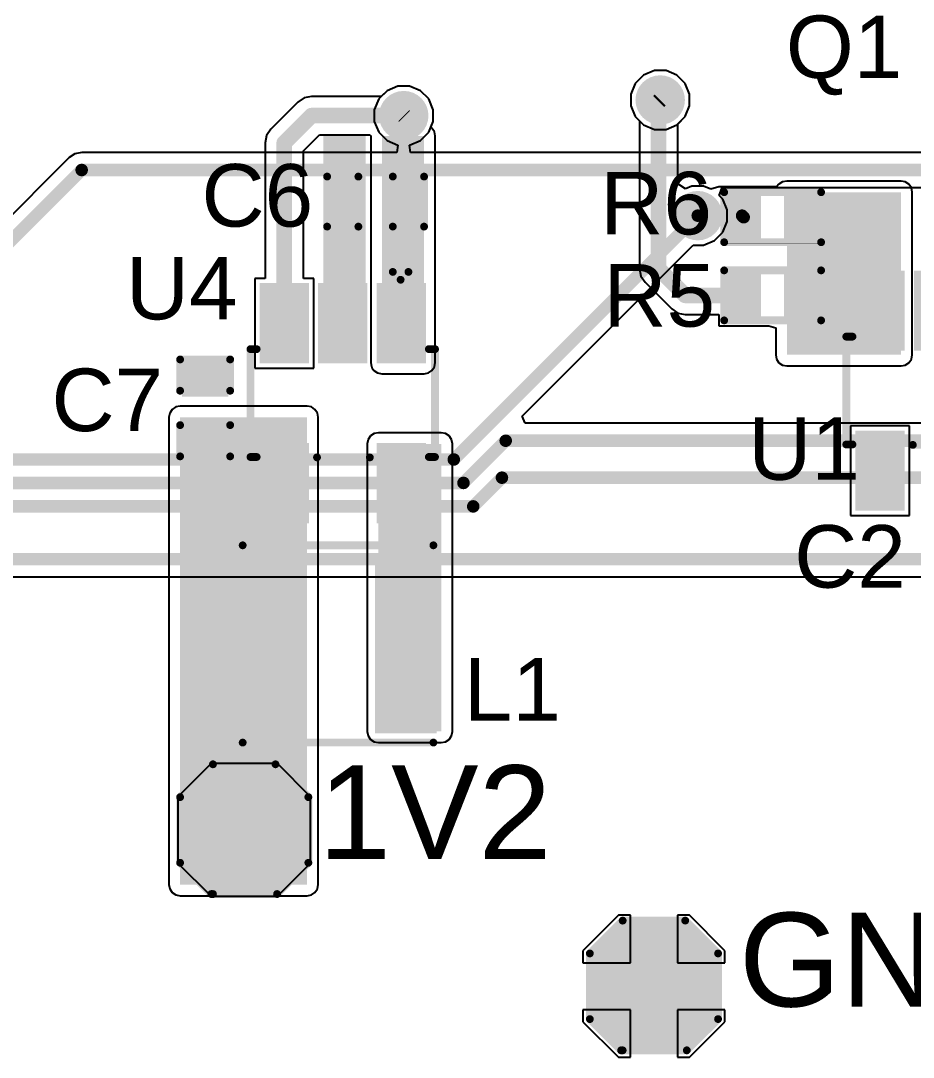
# Model space of a CAD drawing. Header units: millimetres. Extents: x -0.13 to 3.86, y -0.01 to 4.3.
# Drawn here: x 2.633 to 3.204, y 1.973 to 2.636 of the extents above; entities that cross this region are included whole.
import ezdxf

# ---------------------------------------------------------------- set-up
doc = ezdxf.new("R2010")
doc.units = ezdxf.units.MM
doc.header["$MEASUREMENT"] = 0
for name, color, linetype in [('BottomLayer', 5, 'Continuous'), ('BottomSolder', 6, 'Continuous'), ('MultiLayer', 9, 'Continuous'), ('PadHoleLayer', 156, 'Continuous'), ('TopLayer', 1, 'Continuous'), ('TopOverlay', 2, 'Continuous'), ('TopPaste', 8, 'Continuous'), ('TopSolder', 216, 'Continuous'), ('ViaHoleLayer', 16, 'Continuous')]:
    doc.layers.add(name, color=color, linetype=linetype)
doc.styles.add('Arial', font='arial.ttf', dxfattribs={"height": 0.2})

# ---------------------------------------------------------------- blocks, each defined once
blk = doc.blocks.new('T____P______TH_1_8___H_________0_92___72')
at = {"layer": 'BottomLayer'}
blk.add_hatch(color=5, dxfattribs=at).paths.add_polyline_path([(0.01772, 0.03543), (-0.01772, 0.03543), (-0.03543, 0.01772), (-0.03543, -0.01772), (-0.01772, -0.03543), (0.01772, -0.03543), (0.03543, -0.01772), (0.03543, 0.01772)])
at = {"layer": 'BottomSolder'}
blk.add_hatch(color=6, dxfattribs=at).paths.add_polyline_path([(0.01972, 0.03943), (-0.01972, 0.03943), (-0.03943, 0.01972), (-0.03943, -0.01972), (-0.01972, -0.03943), (0.01972, -0.03943), (0.03943, -0.01972), (0.03943, 0.01972)])
at = {"layer": 'MultiLayer'}
blk.add_hatch(color=9, dxfattribs=at).paths.add_polyline_path([(0.01772, 0.03543), (-0.01772, 0.03543), (-0.03543, 0.01772), (-0.03543, -0.01772), (-0.01772, -0.03543), (0.01772, -0.03543), (0.03543, -0.01772), (0.03543, 0.01772)])
at = {"layer": 'PadHoleLayer'}
h = blk.add_hatch(color=156, dxfattribs=at)
edge = h.paths.add_edge_path()
edge.add_arc((0, 0), 0.01811, 0, 360)
at = {"layer": 'TopLayer'}
blk.add_hatch(color=1, dxfattribs=at).paths.add_polyline_path([(0.01772, 0.03543), (-0.01772, 0.03543), (-0.03543, 0.01772), (-0.03543, -0.01772), (-0.01772, -0.03543), (0.01772, -0.03543), (0.03543, -0.01772), (0.03543, 0.01772)])
at = {"layer": 'TopSolder'}
blk.add_hatch(color=216, dxfattribs=at).paths.add_polyline_path([(0.01972, 0.03943), (-0.01972, 0.03943), (-0.03943, 0.01972), (-0.03943, -0.01972), (-0.01972, -0.03943), (0.01972, -0.03943), (0.03943, -0.01972), (0.03943, 0.01972)])
at = {"layer": 'TopOverlay', "const_width": 0.005}
for points in [[(-0.041, 0.021), (-0.02, 0.042)], [(-0.02, 0.042), (0.02, 0.042)], [(0.02, 0.042), (0.041, 0.021)], [(-0.041, -0.021), (-0.041, 0.021)], [(0.041, -0.021), (0.041, 0.021)], [(-0.041, -0.021), (-0.021, -0.041)], [(0.021, -0.041), (0.041, -0.021)], [(-0.02, -0.041), (0.021, -0.041)]]:
    blk.add_lwpolyline(points, dxfattribs=at)
at = {"layer": 'TopOverlay', "const_width": 0.0025}
for points in [[(-0.02125, 0.042, 1), (-0.01875, 0.042, 1)], [(-0.02125, 0.042, 1), (-0.01875, 0.042, 1)], [(0.01875, 0.042, 1), (0.02125, 0.042, 1)], [(0.01875, 0.042, 1), (0.02125, 0.042, 1)], [(-0.04225, 0.021, 1), (-0.03975, 0.021, 1)], [(-0.04225, 0.021, 1), (-0.03975, 0.021, 1)], [(0.03975, 0.021, 1), (0.04225, 0.021, 1)], [(0.03975, 0.021, 1), (0.04225, 0.021, 1)], [(-0.04225, -0.021, 1), (-0.03975, -0.021, 1)], [(-0.04225, -0.021, 1), (-0.03975, -0.021, 1)], [(0.03975, -0.021, 1), (0.04225, -0.021, 1)], [(0.03975, -0.021, 1), (0.04225, -0.021, 1)], [(-0.02225, -0.041, 1), (-0.01975, -0.041, 1)], [(-0.02125, -0.041, 1), (-0.01875, -0.041, 1)], [(0.01975, -0.041, 1), (0.02225, -0.041, 1)], [(0.01975, -0.041, 1), (0.02225, -0.041, 1)]]:
    blk.add_lwpolyline(points, format="xyb", close=True, dxfattribs=at)
blk = doc.blocks.new('SOT_23_5_118')
at = {"layer": 'TopLayer'}
for points in [[(-0.07284, 0.04921), (-0.02953, 0.04921), (-0.02953, 0.02559), (-0.07284, 0.02559)], [(0.02953, 0.04921), (0.07284, 0.04921), (0.07284, 0.02559), (0.02953, 0.02559)], [(-0.07284, 0.01181), (-0.02953, 0.01181), (-0.02953, -0.01181), (-0.07284, -0.01181)], [(-0.07284, -0.02559), (-0.02953, -0.02559), (-0.02953, -0.04921), (-0.07284, -0.04921)], [(0.02953, -0.02559), (0.07284, -0.02559), (0.07284, -0.04921), (0.02953, -0.04921)]]:
    blk.add_hatch(color=1, dxfattribs=at).paths.add_polyline_path(points)
at = {"layer": 'TopPaste'}
for points in [[(-0.07284, 0.04921), (-0.02953, 0.04921), (-0.02953, 0.02559), (-0.07284, 0.02559)], [(0.02953, 0.04921), (0.07284, 0.04921), (0.07284, 0.02559), (0.02953, 0.02559)], [(-0.07284, 0.01181), (-0.02953, 0.01181), (-0.02953, -0.01181), (-0.07284, -0.01181)], [(-0.07284, -0.02559), (-0.02953, -0.02559), (-0.02953, -0.04921), (-0.07284, -0.04921)], [(0.02953, -0.02559), (0.07284, -0.02559), (0.07284, -0.04921), (0.02953, -0.04921)]]:
    blk.add_hatch(color=8, dxfattribs=at).paths.add_polyline_path(points)
at = {"layer": 'TopSolder'}
for points in [[(-0.07684, 0.05321), (-0.02553, 0.05321), (-0.02553, 0.02159), (-0.07684, 0.02159)], [(0.02553, 0.05321), (0.07684, 0.05321), (0.07684, 0.02159), (0.02553, 0.02159)], [(-0.07684, 0.01581), (-0.02553, 0.01581), (-0.02553, -0.01581), (-0.07684, -0.01581)], [(-0.07684, -0.02159), (-0.02553, -0.02159), (-0.02553, -0.05321), (-0.07684, -0.05321)], [(0.02553, -0.02159), (0.07684, -0.02159), (0.07684, -0.05321), (0.02553, -0.05321)]]:
    blk.add_hatch(color=216, dxfattribs=at).paths.add_polyline_path(points)
at = {"layer": 'TopOverlay', "const_width": 0.005}
for points in [[(-0.03461, 0.05506), (-0.03461, 0.059)], [(0.03439, 0.059), (-0.03461, 0.059)], [(0.03439, 0.05506), (0.03439, 0.059)], [(-0.084, 0.032), (-0.084, 0.042)], [(-0.079, 0.037), (-0.084, 0.042)], [(-0.084, 0.032), (-0.079, 0.037)], [(0.03465, -0.01646), (0.03465, 0.01732)], [(-0.03461, -0.059), (-0.03461, -0.05506)], [(0.03439, -0.059), (0.03439, -0.05506)], [(0.03439, -0.059), (-0.03461, -0.059)]]:
    blk.add_lwpolyline(points, dxfattribs=at)
at = {"layer": 'TopOverlay', "const_width": 0.0025}
for points in [[(-0.03586, 0.059, 1), (-0.03336, 0.059, 1)], [(-0.03586, 0.059, 1), (-0.03336, 0.059, 1)], [(0.03314, 0.059, 1), (0.03564, 0.059, 1)], [(0.03314, 0.059, 1), (0.03564, 0.059, 1)], [(-0.03586, 0.05506, 1), (-0.03336, 0.05506, 1)], [(0.03314, 0.05506, 1), (0.03564, 0.05506, 1)], [(-0.08525, 0.042, 1), (-0.08275, 0.042, 1)], [(-0.08525, 0.042, 1), (-0.08275, 0.042, 1)], [(-0.08525, 0.032, 1), (-0.08275, 0.032, 1)], [(-0.08525, 0.032, 1), (-0.08275, 0.032, 1)], [(-0.08025, 0.037, 1), (-0.07775, 0.037, 1)], [(-0.08025, 0.037, 1), (-0.07775, 0.037, 1)], [(0.0334, 0.01732, 1), (0.0359, 0.01732, 1)], [(0.0334, -0.01646, 1), (0.0359, -0.01646, 1)], [(-0.03586, -0.05506, 1), (-0.03336, -0.05506, 1)], [(0.03314, -0.05506, 1), (0.03564, -0.05506, 1)], [(-0.03586, -0.059, 1), (-0.03336, -0.059, 1)], [(-0.03586, -0.059, 1), (-0.03336, -0.059, 1)], [(0.03314, -0.059, 1), (0.03564, -0.059, 1)], [(0.03314, -0.059, 1), (0.03564, -0.059, 1)]]:
    blk.add_lwpolyline(points, format="xyb", close=True, dxfattribs=at)
blk = doc.blocks.new('SOT_23_5_121')
at = {"layer": 'TopLayer'}
for points in [[(-0.07284, 0.04921), (-0.02953, 0.04921), (-0.02953, 0.02559), (-0.07284, 0.02559)], [(0.02953, 0.04921), (0.07284, 0.04921), (0.07284, 0.02559), (0.02953, 0.02559)], [(-0.07284, 0.01181), (-0.02953, 0.01181), (-0.02953, -0.01181), (-0.07284, -0.01181)], [(-0.07284, -0.02559), (-0.02953, -0.02559), (-0.02953, -0.04921), (-0.07284, -0.04921)], [(0.02953, -0.02559), (0.07284, -0.02559), (0.07284, -0.04921), (0.02953, -0.04921)]]:
    blk.add_hatch(color=1, dxfattribs=at).paths.add_polyline_path(points)
at = {"layer": 'TopPaste'}
for points in [[(-0.07284, 0.04921), (-0.02953, 0.04921), (-0.02953, 0.02559), (-0.07284, 0.02559)], [(0.02953, 0.04921), (0.07284, 0.04921), (0.07284, 0.02559), (0.02953, 0.02559)], [(-0.07284, 0.01181), (-0.02953, 0.01181), (-0.02953, -0.01181), (-0.07284, -0.01181)], [(-0.07284, -0.02559), (-0.02953, -0.02559), (-0.02953, -0.04921), (-0.07284, -0.04921)], [(0.02953, -0.02559), (0.07284, -0.02559), (0.07284, -0.04921), (0.02953, -0.04921)]]:
    blk.add_hatch(color=8, dxfattribs=at).paths.add_polyline_path(points)
at = {"layer": 'TopSolder'}
for points in [[(-0.07684, 0.05321), (-0.02553, 0.05321), (-0.02553, 0.02159), (-0.07684, 0.02159)], [(0.02553, 0.05321), (0.07684, 0.05321), (0.07684, 0.02159), (0.02553, 0.02159)], [(-0.07684, 0.01581), (-0.02553, 0.01581), (-0.02553, -0.01581), (-0.07684, -0.01581)], [(-0.07684, -0.02159), (-0.02553, -0.02159), (-0.02553, -0.05321), (-0.07684, -0.05321)], [(0.02553, -0.02159), (0.07684, -0.02159), (0.07684, -0.05321), (0.02553, -0.05321)]]:
    blk.add_hatch(color=216, dxfattribs=at).paths.add_polyline_path(points)
at = {"layer": 'TopOverlay', "const_width": 0.005}
for points in [[(-0.03461, 0.05506), (-0.03461, 0.059)], [(0.03439, 0.059), (-0.03461, 0.059)], [(0.03439, 0.05506), (0.03439, 0.059)], [(-0.084, 0.032), (-0.084, 0.042)], [(-0.079, 0.037), (-0.084, 0.042)], [(-0.084, 0.032), (-0.079, 0.037)], [(0.03465, -0.01646), (0.03465, 0.01732)], [(-0.03461, -0.059), (-0.03461, -0.05506)], [(0.03439, -0.059), (0.03439, -0.05506)], [(0.03439, -0.059), (-0.03461, -0.059)]]:
    blk.add_lwpolyline(points, dxfattribs=at)
at = {"layer": 'TopOverlay', "const_width": 0.0025}
for points in [[(-0.03586, 0.059, 1), (-0.03336, 0.059, 1)], [(-0.03586, 0.059, 1), (-0.03336, 0.059, 1)], [(0.03314, 0.059, 1), (0.03564, 0.059, 1)], [(0.03314, 0.059, 1), (0.03564, 0.059, 1)], [(-0.03586, 0.05506, 1), (-0.03336, 0.05506, 1)], [(0.03314, 0.05506, 1), (0.03564, 0.05506, 1)], [(-0.08525, 0.042, 1), (-0.08275, 0.042, 1)], [(-0.08525, 0.042, 1), (-0.08275, 0.042, 1)], [(-0.08525, 0.032, 1), (-0.08275, 0.032, 1)], [(-0.08525, 0.032, 1), (-0.08275, 0.032, 1)], [(-0.08025, 0.037, 1), (-0.07775, 0.037, 1)], [(-0.08025, 0.037, 1), (-0.07775, 0.037, 1)], [(0.0334, 0.01732, 1), (0.0359, 0.01732, 1)], [(0.0334, -0.01646, 1), (0.0359, -0.01646, 1)], [(-0.03586, -0.05506, 1), (-0.03336, -0.05506, 1)], [(0.03314, -0.05506, 1), (0.03564, -0.05506, 1)], [(-0.03586, -0.059, 1), (-0.03336, -0.059, 1)], [(-0.03586, -0.059, 1), (-0.03336, -0.059, 1)], [(0.03314, -0.059, 1), (0.03564, -0.059, 1)], [(0.03314, -0.059, 1), (0.03564, -0.059, 1)]]:
    blk.add_lwpolyline(points, format="xyb", close=True, dxfattribs=at)
blk = doc.blocks.new('R___0402_158')
at = {"layer": 'TopLayer'}
for points in [[(-0.0275, -0.0125), (-0.0275, 0.0125), (-0.0095, 0.0125), (-0.0095, -0.0125)], [(0.0095, -0.0125), (0.0095, 0.0125), (0.0275, 0.0125), (0.0275, -0.0125)]]:
    blk.add_hatch(color=1, dxfattribs=at).paths.add_polyline_path(points)
at = {"layer": 'TopPaste'}
for points in [[(-0.0275, -0.0125), (-0.0275, 0.0125), (-0.0095, 0.0125), (-0.0095, -0.0125)], [(0.0095, -0.0125), (0.0095, 0.0125), (0.0275, 0.0125), (0.0275, -0.0125)]]:
    blk.add_hatch(color=8, dxfattribs=at).paths.add_polyline_path(points)
at = {"layer": 'TopSolder'}
for points in [[(-0.02967, -0.01467), (-0.02967, 0.01467), (-0.00733, 0.01467), (-0.00733, -0.01467)], [(0.00733, -0.01467), (0.00733, 0.01467), (0.02967, 0.01467), (0.02967, -0.01467)]]:
    blk.add_hatch(color=216, dxfattribs=at).paths.add_polyline_path(points)
at = {"layer": 'TopOverlay'}
for points, const_width in [([(-0.031, -0.016), (-0.031, 0.016)], 0.005), ([(-0.031, 0.016), (0.031, 0.016)], 0.005), ([(0.031, -0.016), (0.031, 0.016)], 0.005), ([(-0.031, -0.016), (0.031, -0.016)], 0.005), ([(-0.032, -0.017), (0.032, -0.017)], 0.000127)]:
    blk.add_lwpolyline(points, dxfattribs=dict(at, const_width=const_width))
for points, const_width in [([(-0.03225, 0.016, 1), (-0.02975, 0.016, 1)], 0.0025), ([(-0.03225, 0.016, 1), (-0.02975, 0.016, 1)], 0.0025), ([(0.02975, 0.016, 1), (0.03225, 0.016, 1)], 0.0025), ([(0.02975, 0.016, 1), (0.03225, 0.016, 1)], 0.0025), ([(-0.03225, -0.016, 1), (-0.02975, -0.016, 1)], 0.0025), ([(-0.03225, -0.016, 1), (-0.02975, -0.016, 1)], 0.0025), ([(-0.03203, -0.017, 1), (-0.03197, -0.017, 1)], 0.0000635), ([(0.02975, -0.016, 1), (0.03225, -0.016, 1)], 0.0025), ([(0.02975, -0.016, 1), (0.03225, -0.016, 1)], 0.0025), ([(0.03197, -0.017, 1), (0.03203, -0.017, 1)], 0.0000635)]:
    blk.add_lwpolyline(points, format="xyb", close=True, dxfattribs=dict(at, const_width=const_width))
blk = doc.blocks.new('R___0402_159')
at = {"layer": 'TopLayer'}
for points in [[(-0.0275, -0.0125), (-0.0275, 0.0125), (-0.0095, 0.0125), (-0.0095, -0.0125)], [(0.0095, -0.0125), (0.0095, 0.0125), (0.0275, 0.0125), (0.0275, -0.0125)]]:
    blk.add_hatch(color=1, dxfattribs=at).paths.add_polyline_path(points)
at = {"layer": 'TopPaste'}
for points in [[(-0.0275, -0.0125), (-0.0275, 0.0125), (-0.0095, 0.0125), (-0.0095, -0.0125)], [(0.0095, -0.0125), (0.0095, 0.0125), (0.0275, 0.0125), (0.0275, -0.0125)]]:
    blk.add_hatch(color=8, dxfattribs=at).paths.add_polyline_path(points)
at = {"layer": 'TopSolder'}
for points in [[(-0.02967, -0.01467), (-0.02967, 0.01467), (-0.00733, 0.01467), (-0.00733, -0.01467)], [(0.00733, -0.01467), (0.00733, 0.01467), (0.02967, 0.01467), (0.02967, -0.01467)]]:
    blk.add_hatch(color=216, dxfattribs=at).paths.add_polyline_path(points)
at = {"layer": 'TopOverlay'}
for points, const_width in [([(-0.031, -0.016), (-0.031, 0.016)], 0.005), ([(-0.031, 0.016), (0.031, 0.016)], 0.005), ([(0.031, -0.016), (0.031, 0.016)], 0.005), ([(-0.031, -0.016), (0.031, -0.016)], 0.005), ([(-0.032, -0.017), (0.032, -0.017)], 0.000127)]:
    blk.add_lwpolyline(points, dxfattribs=dict(at, const_width=const_width))
for points, const_width in [([(-0.03225, 0.016, 1), (-0.02975, 0.016, 1)], 0.0025), ([(-0.03225, 0.016, 1), (-0.02975, 0.016, 1)], 0.0025), ([(0.02975, 0.016, 1), (0.03225, 0.016, 1)], 0.0025), ([(0.02975, 0.016, 1), (0.03225, 0.016, 1)], 0.0025), ([(-0.03225, -0.016, 1), (-0.02975, -0.016, 1)], 0.0025), ([(-0.03225, -0.016, 1), (-0.02975, -0.016, 1)], 0.0025), ([(-0.03203, -0.017, 1), (-0.03197, -0.017, 1)], 0.0000635), ([(0.02975, -0.016, 1), (0.03225, -0.016, 1)], 0.0025), ([(0.02975, -0.016, 1), (0.03225, -0.016, 1)], 0.0025), ([(0.03197, -0.017, 1), (0.03203, -0.017, 1)], 0.0000635)]:
    blk.add_lwpolyline(points, format="xyb", close=True, dxfattribs=dict(at, const_width=const_width))
blk = doc.blocks.new('NR3012T2R2M_177')
at = {"layer": 'TopLayer'}
for points in [[(-0.05905, 0.05315), (-0.02756, 0.05315), (-0.02756, -0.05315), (-0.05905, -0.05315)], [(0.02756, 0.05315), (0.05906, 0.05315), (0.05906, -0.05315), (0.02756, -0.05315)]]:
    blk.add_hatch(color=1, dxfattribs=at).paths.add_polyline_path(points)
at = {"layer": 'TopPaste'}
for points in [[(-0.05905, 0.05315), (-0.02756, 0.05315), (-0.02756, -0.05315), (-0.05905, -0.05315)], [(0.02756, 0.05315), (0.05906, 0.05315), (0.05906, -0.05315), (0.02756, -0.05315)]]:
    blk.add_hatch(color=8, dxfattribs=at).paths.add_polyline_path(points)
at = {"layer": 'TopSolder'}
for points in [[(-0.06305, 0.05715), (-0.02356, 0.05715), (-0.02356, -0.05715), (-0.06305, -0.05715)], [(0.02356, 0.05715), (0.06306, 0.05715), (0.06306, -0.05715), (0.02356, -0.05715)]]:
    blk.add_hatch(color=216, dxfattribs=at).paths.add_polyline_path(points)
at = {"layer": 'TopOverlay', "const_width": 0.005}
for points in [[(0.06099, 0.0631), (-0.06098, 0.0631)], [(0.06099, -0.0631), (-0.06098, -0.0631)]]:
    blk.add_lwpolyline(points, dxfattribs=at)
at = {"layer": 'TopOverlay', "const_width": 0.0025}
for points in [[(-0.06223, 0.0631, 1), (-0.05973, 0.0631, 1)], [(0.05974, 0.0631, 1), (0.06224, 0.0631, 1)], [(-0.06223, -0.0631, 1), (-0.05973, -0.0631, 1)], [(0.05974, -0.0631, 1), (0.06224, -0.0631, 1)]]:
    blk.add_lwpolyline(points, format="xyb", close=True, dxfattribs=at)
blk = doc.blocks.new('T____P______TH_1_8___H_________0_92___178')
at = {"layer": 'BottomLayer'}
blk.add_hatch(color=5, dxfattribs=at).paths.add_polyline_path([(0.01772, 0.03543), (-0.01772, 0.03543), (-0.03543, 0.01772), (-0.03543, -0.01772), (-0.01772, -0.03543), (0.01772, -0.03543), (0.03543, -0.01772), (0.03543, 0.01772)])
at = {"layer": 'BottomSolder'}
blk.add_hatch(color=6, dxfattribs=at).paths.add_polyline_path([(0.01972, 0.03943), (-0.01972, 0.03943), (-0.03943, 0.01972), (-0.03943, -0.01972), (-0.01972, -0.03943), (0.01972, -0.03943), (0.03943, -0.01972), (0.03943, 0.01972)])
at = {"layer": 'MultiLayer'}
blk.add_hatch(color=9, dxfattribs=at).paths.add_polyline_path([(0.01772, 0.03543), (-0.01772, 0.03543), (-0.03543, 0.01772), (-0.03543, -0.01772), (-0.01772, -0.03543), (0.01772, -0.03543), (0.03543, -0.01772), (0.03543, 0.01772)])
at = {"layer": 'PadHoleLayer'}
h = blk.add_hatch(color=156, dxfattribs=at)
edge = h.paths.add_edge_path()
edge.add_arc((0, 0), 0.01811, 0, 360)
at = {"layer": 'TopLayer'}
blk.add_hatch(color=1, dxfattribs=at).paths.add_polyline_path([(0.01772, 0.03543), (-0.01772, 0.03543), (-0.03543, 0.01772), (-0.03543, -0.01772), (-0.01772, -0.03543), (0.01772, -0.03543), (0.03543, -0.01772), (0.03543, 0.01772)])
at = {"layer": 'TopSolder'}
blk.add_hatch(color=216, dxfattribs=at).paths.add_polyline_path([(0.01972, 0.03943), (-0.01972, 0.03943), (-0.03943, 0.01972), (-0.03943, -0.01972), (-0.01972, -0.03943), (0.01972, -0.03943), (0.03943, -0.01972), (0.03943, 0.01972)])
at = {"layer": 'TopOverlay', "const_width": 0.005}
for points in [[(-0.041, 0.021), (-0.02, 0.042)], [(-0.02, 0.042), (0.02, 0.042)], [(0.02, 0.042), (0.041, 0.021)], [(-0.041, -0.021), (-0.041, 0.021)], [(0.041, -0.021), (0.041, 0.021)], [(-0.041, -0.021), (-0.021, -0.041)], [(0.021, -0.041), (0.041, -0.021)], [(-0.02, -0.041), (0.021, -0.041)]]:
    blk.add_lwpolyline(points, dxfattribs=at)
at = {"layer": 'TopOverlay', "const_width": 0.0025}
for points in [[(-0.02125, 0.042, 1), (-0.01875, 0.042, 1)], [(-0.02125, 0.042, 1), (-0.01875, 0.042, 1)], [(0.01875, 0.042, 1), (0.02125, 0.042, 1)], [(0.01875, 0.042, 1), (0.02125, 0.042, 1)], [(-0.04225, 0.021, 1), (-0.03975, 0.021, 1)], [(-0.04225, 0.021, 1), (-0.03975, 0.021, 1)], [(0.03975, 0.021, 1), (0.04225, 0.021, 1)], [(0.03975, 0.021, 1), (0.04225, 0.021, 1)], [(-0.04225, -0.021, 1), (-0.03975, -0.021, 1)], [(-0.04225, -0.021, 1), (-0.03975, -0.021, 1)], [(0.03975, -0.021, 1), (0.04225, -0.021, 1)], [(0.03975, -0.021, 1), (0.04225, -0.021, 1)], [(-0.02225, -0.041, 1), (-0.01975, -0.041, 1)], [(-0.02125, -0.041, 1), (-0.01875, -0.041, 1)], [(0.01975, -0.041, 1), (0.02225, -0.041, 1)], [(0.01975, -0.041, 1), (0.02225, -0.041, 1)]]:
    blk.add_lwpolyline(points, format="xyb", close=True, dxfattribs=at)
blk = doc.blocks.new('C___0402_244')
at = {"layer": 'TopLayer'}
for points in [[(-0.0275, -0.0125), (-0.0275, 0.0125), (-0.0095, 0.0125), (-0.0095, -0.0125)], [(0.0095, -0.0125), (0.0095, 0.0125), (0.0275, 0.0125), (0.0275, -0.0125)]]:
    blk.add_hatch(color=1, dxfattribs=at).paths.add_polyline_path(points)
at = {"layer": 'TopPaste'}
for points in [[(-0.0275, -0.0125), (-0.0275, 0.0125), (-0.0095, 0.0125), (-0.0095, -0.0125)], [(0.0095, -0.0125), (0.0095, 0.0125), (0.0275, 0.0125), (0.0275, -0.0125)]]:
    blk.add_hatch(color=8, dxfattribs=at).paths.add_polyline_path(points)
at = {"layer": 'TopSolder'}
for points in [[(-0.02986, -0.01486), (-0.02986, 0.01486), (-0.00714, 0.01486), (-0.00714, -0.01486)], [(0.00714, -0.01486), (0.00714, 0.01486), (0.02986, 0.01486), (0.02986, -0.01486)]]:
    blk.add_hatch(color=216, dxfattribs=at).paths.add_polyline_path(points)
at = {"layer": 'TopOverlay', "const_width": 0.005}
for points in [[(-0.011, 0.016), (-0.031, 0.016)], [(-0.031, -0.016), (-0.031, 0.016)], [(0.031, 0.016), (0.011, 0.016)], [(0.031, -0.016), (0.031, 0.016)], [(-0.011, -0.016), (-0.031, -0.016)], [(0.031, -0.016), (0.011, -0.016)]]:
    blk.add_lwpolyline(points, dxfattribs=at)
at = {"layer": 'TopOverlay', "const_width": 0.0025}
for points in [[(-0.03225, 0.016, 1), (-0.02975, 0.016, 1)], [(-0.03225, 0.016, 1), (-0.02975, 0.016, 1)], [(-0.01225, 0.016, 1), (-0.00975, 0.016, 1)], [(0.00975, 0.016, 1), (0.01225, 0.016, 1)], [(0.02975, 0.016, 1), (0.03225, 0.016, 1)], [(0.02975, 0.016, 1), (0.03225, 0.016, 1)], [(-0.03225, -0.016, 1), (-0.02975, -0.016, 1)], [(-0.03225, -0.016, 1), (-0.02975, -0.016, 1)], [(-0.01225, -0.016, 1), (-0.00975, -0.016, 1)], [(0.00975, -0.016, 1), (0.01225, -0.016, 1)], [(0.02975, -0.016, 1), (0.03225, -0.016, 1)], [(0.02975, -0.016, 1), (0.03225, -0.016, 1)]]:
    blk.add_lwpolyline(points, format="xyb", close=True, dxfattribs=at)
blk = doc.blocks.new('C___0402_245')
at = {"layer": 'TopLayer'}
for points in [[(-0.0275, -0.0125), (-0.0275, 0.0125), (-0.0095, 0.0125), (-0.0095, -0.0125)], [(0.0095, -0.0125), (0.0095, 0.0125), (0.0275, 0.0125), (0.0275, -0.0125)]]:
    blk.add_hatch(color=1, dxfattribs=at).paths.add_polyline_path(points)
at = {"layer": 'TopPaste'}
for points in [[(-0.0275, -0.0125), (-0.0275, 0.0125), (-0.0095, 0.0125), (-0.0095, -0.0125)], [(0.0095, -0.0125), (0.0095, 0.0125), (0.0275, 0.0125), (0.0275, -0.0125)]]:
    blk.add_hatch(color=8, dxfattribs=at).paths.add_polyline_path(points)
at = {"layer": 'TopSolder'}
for points in [[(-0.02986, -0.01486), (-0.02986, 0.01486), (-0.00714, 0.01486), (-0.00714, -0.01486)], [(0.00714, -0.01486), (0.00714, 0.01486), (0.02986, 0.01486), (0.02986, -0.01486)]]:
    blk.add_hatch(color=216, dxfattribs=at).paths.add_polyline_path(points)
at = {"layer": 'TopOverlay', "const_width": 0.005}
for points in [[(-0.031, 0.016), (-0.011, 0.016)], [(-0.031, -0.016), (-0.031, 0.016)], [(0.011, 0.016), (0.031, 0.016)], [(0.031, -0.016), (0.031, 0.016)], [(-0.031, -0.016), (-0.011, -0.016)], [(0.011, -0.016), (0.031, -0.016)]]:
    blk.add_lwpolyline(points, dxfattribs=at)
at = {"layer": 'TopOverlay', "const_width": 0.0025}
for points in [[(-0.03225, 0.016, 1), (-0.02975, 0.016, 1)], [(-0.03225, 0.016, 1), (-0.02975, 0.016, 1)], [(-0.01225, 0.016, 1), (-0.00975, 0.016, 1)], [(0.00975, 0.016, 1), (0.01225, 0.016, 1)], [(0.02975, 0.016, 1), (0.03225, 0.016, 1)], [(0.02975, 0.016, 1), (0.03225, 0.016, 1)], [(-0.03225, -0.016, 1), (-0.02975, -0.016, 1)], [(-0.03225, -0.016, 1), (-0.02975, -0.016, 1)], [(-0.01225, -0.016, 1), (-0.00975, -0.016, 1)], [(0.00975, -0.016, 1), (0.01225, -0.016, 1)], [(0.02975, -0.016, 1), (0.03225, -0.016, 1)], [(0.02975, -0.016, 1), (0.03225, -0.016, 1)]]:
    blk.add_lwpolyline(points, format="xyb", close=True, dxfattribs=at)

msp = doc.modelspace()

# ---------------------------------------------------------------- hatches: boundary and pattern name
at = {"layer": 'BottomLayer'}
h = msp.add_hatch(color=5, dxfattribs=at)
edge = h.paths.add_edge_path()
edge.add_arc((3.042, 2.585), 0.01181, 0, 360)
h = msp.add_hatch(color=5, dxfattribs=at)
edge = h.paths.add_edge_path()
edge.add_arc((2.878, 2.575), 0.01181, 0, 360)
h = msp.add_hatch(color=5, dxfattribs=at)
edge = h.paths.add_edge_path()
edge.add_arc((3.066, 2.511), 0.01181, 0, 360)
at = {"layer": 'BottomSolder'}
h = msp.add_hatch(color=6, dxfattribs=at)
edge = h.paths.add_edge_path()
edge.add_arc((3.042, 2.585), 0.01581, 0, 360)
h = msp.add_hatch(color=6, dxfattribs=at)
edge = h.paths.add_edge_path()
edge.add_arc((2.878, 2.575), 0.01581, 0, 360)
h = msp.add_hatch(color=6, dxfattribs=at)
edge = h.paths.add_edge_path()
edge.add_arc((3.066, 2.511), 0.01581, 0, 360)
at = {"layer": 'TopLayer'}
h = msp.add_hatch(color=1, dxfattribs=at)
edge = h.paths.add_edge_path()
edge.add_arc((3.042, 2.585), 0.01181, 0, 360)
h = msp.add_hatch(color=1, dxfattribs=at)
edge = h.paths.add_edge_path()
edge.add_arc((2.878, 2.575), 0.01181, 0, 360)
for points in [[(2.8266, 2.417), (2.8536, 2.417), (2.8536, 2.562), (2.8266, 2.562)], [(2.864, 2.417), (2.891, 2.417), (2.891, 2.562), (2.864, 2.562)], [(3.123, 2.422), (3.196, 2.422), (3.196, 2.526), (3.123, 2.526)], [(2.735, 2.083), (2.8162, 2.083), (2.8162, 2.382), (2.735, 2.382)], [(2.902, 2.365), (2.8618, 2.365), (2.8618, 2.181), (2.902, 2.181)]]:
    msp.add_hatch(color=1, dxfattribs=at).paths.add_polyline_path(points)
h = msp.add_hatch(color=1, dxfattribs=at)
edge = h.paths.add_edge_path()
edge.add_arc((3.066, 2.511), 0.01181, 0, 360)
at = {"layer": 'ViaHoleLayer'}
h = msp.add_hatch(color=16, dxfattribs=at)
edge = h.paths.add_edge_path()
edge.add_arc((3.042, 2.585), 0.00591, 0, 360)
h = msp.add_hatch(color=16, dxfattribs=at)
edge = h.paths.add_edge_path()
edge.add_arc((2.878, 2.575), 0.00591, 0, 360)
h = msp.add_hatch(color=16, dxfattribs=at)
edge = h.paths.add_edge_path()
edge.add_arc((3.066, 2.511), 0.00591, 0, 360)

# ---------------------------------------------------------------- linework, layer by layer
at = {"layer": 'BottomLayer'}
for p, q in [((3.03134, 2.60095), (3.02605, 2.59566)), ((3.03826, 2.60381), (3.03134, 2.60095)), ((3.04574, 2.60381), (3.03826, 2.60381)), ((3.05266, 2.60095), (3.04574, 2.60381)), ((3.05795, 2.59566), (3.05266, 2.60095)), ((2.87426, 2.59381), (2.86734, 2.59095)), ((2.88174, 2.59381), (2.87426, 2.59381)), ((2.88866, 2.59095), (2.88174, 2.59381)), ((3.02605, 2.59566), (3.02319, 2.58874)), ((3.06081, 2.58874), (3.05795, 2.59566)), ((2.86734, 2.59095), (2.86205, 2.58566)), ((2.89395, 2.58566), (2.88866, 2.59095)), ((3.02319, 2.58874), (3.02319, 2.58126)), ((3.06081, 2.58126), (3.06081, 2.58874)), ((2.86205, 2.58566), (2.85919, 2.57874)), ((2.89681, 2.57874), (2.89395, 2.58566)), ((3.02319, 2.58126), (3.02605, 2.57434)), ((3.05795, 2.57434), (3.06081, 2.58126)), ((2.85919, 2.57874), (2.85919, 2.57126)), ((2.89681, 2.57126), (2.89681, 2.57874)), ((3.02605, 2.57434), (3.03134, 2.56905)), ((3.05266, 2.56905), (3.05795, 2.57434)), ((2.85919, 2.57126), (2.86205, 2.56434)), ((2.89395, 2.56434), (2.89681, 2.57126)), ((3.03134, 2.56905), (3.03826, 2.56619)), ((3.04574, 2.56619), (3.05266, 2.56905)), ((2.86205, 2.56434), (2.86734, 2.55905)), ((2.88866, 2.55905), (2.89395, 2.56434)), ((3.03826, 2.56619), (3.04574, 2.56619)), ((2.86734, 2.55905), (2.87426, 2.55619)), ((2.87426, 2.55619), (2.87368, 2.55143)), ((2.88174, 2.55619), (2.88866, 2.55905)), ((2.88232, 2.55143), (2.88174, 2.55619)), ((2.66412, 2.54814), (2.49869, 2.38272)), ((2.66776, 2.55057), (2.66412, 2.54814)), ((2.66412, 2.54814), (2.66412, 2.54814)), ((2.67205, 2.55143), (2.66776, 2.55057)), ((2.87368, 2.55143), (2.67205, 2.55143)), ((3.39674, 2.55143), (2.88232, 2.55143)), ((3.07961, 2.524), (3.08168, 2.529)), ((3.08168, 2.529), (3.39674, 2.529)), ((3.08195, 2.52166), (3.07961, 2.524)), ((3.08481, 2.51474), (3.08195, 2.52166)), ((3.08481, 2.50726), (3.08481, 2.51474)), ((3.08195, 2.50034), (3.08481, 2.50726)), ((3.07666, 2.49505), (3.08195, 2.50034)), ((3.06974, 2.49219), (3.07666, 2.49505)), ((2.9537, 2.38283), (3.06305, 2.49219)), ((3.06305, 2.49219), (3.06974, 2.49219)), ((2.95561, 2.37822), (2.9537, 2.38283)), ((3.35823, 2.37822), (2.95561, 2.37822)), ((1.89281, 2.27997), (3.38676, 2.27997)), ((2.75478, 2.16043), (2.73357, 2.13922)), ((2.79722, 2.16043), (2.75478, 2.16043)), ((2.81843, 2.13922), (2.79722, 2.16043)), ((2.73357, 2.13922), (2.73357, 2.09678)), ((2.81843, 2.09678), (2.81843, 2.13922)), ((2.73357, 2.09678), (2.75478, 2.07557)), ((2.79722, 2.07557), (2.81843, 2.09678)), ((2.75478, 2.07557), (2.79722, 2.07557)), ((3.01528, 2.06343), (2.99257, 2.04072)), ((3.023, 2.06343), (3.01528, 2.06343)), ((3.023, 2.033), (3.023, 2.06343)), ((3.06072, 2.06343), (3.053, 2.06343)), ((3.053, 2.06343), (3.053, 2.033)), ((3.08343, 2.04072), (3.06072, 2.06343)), ((2.99257, 2.04072), (2.99257, 2.033)), ((3.08343, 2.033), (3.08343, 2.04072)), ((2.99257, 2.033), (3.023, 2.033)), ((3.053, 2.033), (3.08343, 2.033)), ((3.023, 2.003), (2.99257, 2.003)), ((2.99257, 2.003), (2.99257, 1.99528)), ((3.023, 1.97257), (3.023, 2.003)), ((3.08343, 2.003), (3.053, 2.003)), ((3.053, 2.003), (3.053, 1.97257)), ((3.08343, 1.99528), (3.08343, 2.003)), ((2.99257, 1.99528), (3.01528, 1.97257)), ((3.06072, 1.97257), (3.08343, 1.99528)), ((3.01528, 1.97257), (3.023, 1.97257)), ((3.053, 1.97257), (3.06072, 1.97257))]:
    msp.add_line(p, q, dxfattribs=at)
at = {"layer": 'BottomLayer', "const_width": 0.008}
for points in [[(2.50334, 2.3715), (2.67205, 2.54021)], [(2.67205, 2.54021), (3.43766, 2.54021)], [(2.91, 2.355), (3.066, 2.511)], [(2.91621, 2.34), (2.94321, 2.367)], [(2.94321, 2.367), (3.36287, 2.367)], [(1.935, 2.355), (2.91, 2.355)], [(1.89079, 2.34), (2.91621, 2.34)], [(2.92243, 2.325), (2.94079, 2.34336)], [(2.94079, 2.34336), (3.43766, 2.34336)], [(1.88457, 2.325), (2.92243, 2.325)], [(1.89281, 2.29119), (3.39141, 2.29119)]]:
    msp.add_lwpolyline(points, dxfattribs=at)
at = {"layer": 'BottomLayer', "const_width": 0.004}
for points in [[(2.67005, 2.54021, 1), (2.67405, 2.54021, 1)], [(2.67005, 2.54021, 1), (2.67405, 2.54021, 1)], [(3.064, 2.511, 1), (3.068, 2.511, 1)], [(2.94121, 2.367, 1), (2.94521, 2.367, 1)], [(2.94121, 2.367, 1), (2.94521, 2.367, 1)], [(2.908, 2.355, 1), (2.912, 2.355, 1)], [(2.908, 2.355, 1), (2.912, 2.355, 1)], [(2.91421, 2.34, 1), (2.91821, 2.34, 1)], [(2.91421, 2.34, 1), (2.91821, 2.34, 1)], [(2.93879, 2.34336, 1), (2.94279, 2.34336, 1)], [(2.93879, 2.34336, 1), (2.94279, 2.34336, 1)], [(2.92043, 2.325, 1), (2.92443, 2.325, 1)], [(2.92043, 2.325, 1), (2.92443, 2.325, 1)]]:
    msp.add_lwpolyline(points, format="xyb", close=True, dxfattribs=at)
at = {"layer": 'TopLayer'}
for p, q in [((3.03134, 2.60095), (3.02605, 2.59566)), ((3.03826, 2.60381), (3.03134, 2.60095)), ((3.04574, 2.60381), (3.03826, 2.60381)), ((3.05266, 2.60095), (3.04574, 2.60381)), ((3.05795, 2.59566), (3.05266, 2.60095)), ((2.87426, 2.59381), (2.86734, 2.59095)), ((2.88174, 2.59381), (2.87426, 2.59381)), ((2.88866, 2.59095), (2.88174, 2.59381)), ((3.02605, 2.59566), (3.02319, 2.58874)), ((3.06081, 2.58874), (3.05795, 2.59566)), ((2.81432, 2.5863), (2.81035, 2.58365)), ((2.819, 2.58724), (2.81432, 2.5863)), ((2.86363, 2.58724), (2.819, 2.58724)), ((2.86734, 2.59095), (2.86363, 2.58724)), ((2.89395, 2.58566), (2.88866, 2.59095)), ((3.02319, 2.58874), (3.02319, 2.58126)), ((3.06081, 2.58126), (3.06081, 2.58874)), ((2.81035, 2.58365), (2.79295, 2.56625)), ((2.89681, 2.57874), (2.89395, 2.58566)), ((3.02319, 2.58126), (3.02605, 2.57434)), ((3.05795, 2.57434), (3.06081, 2.58126)), ((2.89681, 2.57126), (2.89681, 2.57874)), ((3.02605, 2.57434), (3.02876, 2.57163)), ((3.05324, 2.56963), (3.05795, 2.57434)), ((2.89528, 2.56756), (2.89681, 2.57126)), ((2.89605, 2.56705), (2.89528, 2.56756)), ((2.89759, 2.56473), (2.89605, 2.56705)), ((3.02876, 2.57163), (3.02876, 2.477)), ((3.05324, 2.53137), (3.05324, 2.56963)), ((2.7903, 2.56228), (2.78936, 2.5576)), ((2.79295, 2.56625), (2.7903, 2.56228)), ((2.81383, 2.55253), (2.82407, 2.56276)), ((2.82407, 2.56276), (2.85624, 2.56276)), ((2.85624, 2.56276), (2.85686, 2.562)), ((2.85686, 2.562), (2.85686, 2.417)), ((2.89814, 2.562), (2.89759, 2.56473)), ((2.89814, 2.417), (2.89814, 2.562)), ((2.78936, 2.5576), (2.78936, 2.47084)), ((2.81383, 2.47084), (2.81383, 2.55253)), ((3.05824, 2.52814), (3.05324, 2.53137)), ((3.06226, 2.52981), (3.05824, 2.52814)), ((3.06974, 2.52981), (3.06226, 2.52981)), ((3.07439, 2.52788), (3.06974, 2.52981)), ((3.07939, 2.5295), (3.07439, 2.52788)), ((3.11139, 2.5295), (3.07939, 2.5295)), ((3.07939, 2.5295), (3.07939, 2.5295)), ((3.11639, 2.5295), (3.11139, 2.5295)), ((3.11139, 2.5295), (3.11139, 2.5295)), ((3.11795, 2.53105), (3.11639, 2.5295)), ((3.12027, 2.53259), (3.11795, 2.53105)), ((3.123, 2.53314), (3.12027, 2.53259)), ((3.196, 2.53314), (3.123, 2.53314)), ((3.19873, 2.53259), (3.196, 2.53314)), ((3.20105, 2.53105), (3.19873, 2.53259)), ((3.20259, 2.52873), (3.20105, 2.53105)), ((3.20314, 2.526), (3.20259, 2.52873)), ((3.20314, 2.422), (3.20314, 2.526)), ((3.02876, 2.477), (3.0297, 2.47232)), ((2.78936, 2.47084), (2.78279, 2.47084)), ((2.78279, 2.47084), (2.78279, 2.41353)), ((2.82041, 2.47084), (2.81383, 2.47084)), ((2.82041, 2.41353), (2.82041, 2.47084)), ((3.0297, 2.47232), (3.03235, 2.46835)), ((3.03235, 2.46835), (3.04935, 2.45135)), ((3.04935, 2.45135), (3.05332, 2.4487)), ((3.05332, 2.4487), (3.058, 2.44776)), ((3.058, 2.44776), (3.07939, 2.44776)), ((3.07939, 2.44776), (3.07939, 2.4405)), ((3.07939, 2.4405), (3.11086, 2.4405)), ((3.11086, 2.4405), (3.11139, 2.4405)), ((3.11139, 2.4405), (3.11586, 2.43922)), ((3.11586, 2.43922), (3.11586, 2.422)), ((3.11586, 2.422), (3.11641, 2.41927)), ((3.20259, 2.41927), (3.20314, 2.422)), ((2.85686, 2.417), (2.85741, 2.41427)), ((2.85741, 2.41427), (2.85759, 2.41399)), ((2.85759, 2.41399), (2.85759, 2.41353)), ((2.89605, 2.41195), (2.89759, 2.41427)), ((2.89759, 2.41427), (2.89814, 2.417)), ((3.11641, 2.41927), (3.11795, 2.41695)), ((3.11795, 2.41695), (3.12027, 2.41541)), ((3.12027, 2.41541), (3.123, 2.41486)), ((3.123, 2.41486), (3.196, 2.41486)), ((3.196, 2.41486), (3.19873, 2.41541)), ((3.19873, 2.41541), (3.20105, 2.41695)), ((3.20105, 2.41695), (3.20259, 2.41927)), ((2.78279, 2.41353), (2.82041, 2.41353)), ((2.85759, 2.41353), (2.8579, 2.41353)), ((2.8579, 2.41353), (2.85895, 2.41195)), ((2.85895, 2.41195), (2.86127, 2.41041)), ((2.86127, 2.41041), (2.864, 2.40986)), ((2.864, 2.40986), (2.891, 2.40986)), ((2.891, 2.40986), (2.89373, 2.41041)), ((2.89373, 2.41041), (2.89605, 2.41195)), ((2.73227, 2.38859), (2.72995, 2.38705)), ((2.735, 2.38914), (2.73227, 2.38859)), ((2.8162, 2.38914), (2.735, 2.38914)), ((2.81893, 2.38859), (2.8162, 2.38914)), ((2.82124, 2.38705), (2.81893, 2.38859)), ((2.72841, 2.38473), (2.72786, 2.382)), ((2.72786, 2.382), (2.72786, 2.083)), ((2.72995, 2.38705), (2.72841, 2.38473)), ((2.82279, 2.38473), (2.82124, 2.38705)), ((2.82334, 2.382), (2.82279, 2.38473)), ((2.82334, 2.083), (2.82334, 2.382)), ((3.20141, 2.37647), (3.16379, 2.37647)), ((3.16379, 2.37647), (3.16379, 2.31916)), ((3.20141, 2.31916), (3.20141, 2.37647)), ((2.85521, 2.36773), (2.85466, 2.365)), ((2.85676, 2.37005), (2.85521, 2.36773)), ((2.85907, 2.37159), (2.85676, 2.37005)), ((2.8618, 2.37214), (2.85907, 2.37159)), ((2.902, 2.37214), (2.8618, 2.37214)), ((2.90473, 2.37159), (2.902, 2.37214)), ((2.90705, 2.37005), (2.90473, 2.37159)), ((2.90859, 2.36773), (2.90705, 2.37005)), ((2.90914, 2.365), (2.90859, 2.36773)), ((2.85466, 2.365), (2.85466, 2.181)), ((2.90914, 2.181), (2.90914, 2.365)), ((3.16379, 2.31916), (3.20141, 2.31916)), ((2.85466, 2.181), (2.85521, 2.17827)), ((2.85521, 2.17827), (2.85676, 2.17595)), ((2.85676, 2.17595), (2.85907, 2.17441)), ((2.90473, 2.17441), (2.90705, 2.17595)), ((2.90705, 2.17595), (2.90859, 2.17827)), ((2.90859, 2.17827), (2.90914, 2.181)), ((2.85907, 2.17441), (2.8618, 2.17386)), ((2.8618, 2.17386), (2.902, 2.17386)), ((2.902, 2.17386), (2.90473, 2.17441)), ((2.72786, 2.083), (2.72841, 2.08027)), ((2.82279, 2.08027), (2.82334, 2.083)), ((2.72841, 2.08027), (2.72995, 2.07795)), ((2.72995, 2.07795), (2.73227, 2.07641)), ((2.73227, 2.07641), (2.735, 2.07586)), ((2.735, 2.07586), (2.75449, 2.07586)), ((2.75449, 2.07586), (2.75478, 2.07557)), ((2.79722, 2.07557), (2.79751, 2.07586)), ((2.79751, 2.07586), (2.8162, 2.07586)), ((2.8162, 2.07586), (2.81893, 2.07641)), ((2.81893, 2.07641), (2.82124, 2.07795)), ((2.82124, 2.07795), (2.82279, 2.08027)), ((2.75478, 2.07557), (2.79722, 2.07557)), ((3.01528, 2.06343), (2.99257, 2.04072)), ((3.023, 2.06343), (3.01528, 2.06343)), ((3.023, 2.033), (3.023, 2.06343)), ((3.06072, 2.06343), (3.053, 2.06343)), ((3.053, 2.06343), (3.053, 2.033)), ((3.08343, 2.04072), (3.06072, 2.06343)), ((2.99257, 2.04072), (2.99257, 2.033)), ((3.08343, 2.033), (3.08343, 2.04072)), ((2.99257, 2.033), (3.023, 2.033)), ((3.053, 2.033), (3.08343, 2.033)), ((3.023, 2.003), (2.99257, 2.003)), ((2.99257, 2.003), (2.99257, 1.99528)), ((3.023, 1.97257), (3.023, 2.003)), ((3.08343, 2.003), (3.053, 2.003)), ((3.053, 2.003), (3.053, 1.97257)), ((3.08343, 1.99528), (3.08343, 2.003)), ((2.99257, 1.99528), (3.01528, 1.97257)), ((3.06072, 1.97257), (3.08343, 1.99528)), ((3.01528, 1.97257), (3.023, 1.97257)), ((3.053, 1.97257), (3.06072, 1.97257))]:
    msp.add_line(p, q, dxfattribs=at)
for points, const_width in [([(3.041, 2.584), (3.042, 2.585)], 0.01), ([(3.041, 2.477), (3.041, 2.584)], 0.01), ([(2.8016, 2.5576), (2.819, 2.575)], 0.01), ([(2.819, 2.575), (2.878, 2.575)], 0.01), ([(2.878, 2.575), (2.8785, 2.5745)], 0.01), ([(2.8785, 2.52), (2.8785, 2.5745)], 0.01), ([(2.8016, 2.44218), (2.8016, 2.5576)], 0.01), ([(3.066, 2.511), (3.09439, 2.511)], 0.008), ([(3.09439, 2.511), (3.09539, 2.51)], 0.008), ([(3.041, 2.477), (3.058, 2.46)], 0.01), ([(3.058, 2.46), (3.09539, 2.46)], 0.01)]:
    msp.add_lwpolyline(points, dxfattribs=dict(at, const_width=const_width))
for points, const_width in [([(3.0385, 2.584, 1), (3.0435, 2.584, 1)], 0.005), ([(3.0385, 2.584, 1), (3.0435, 2.584, 1)], 0.005), ([(3.0395, 2.585, 1), (3.0445, 2.585, 1)], 0.005), ([(2.8165, 2.575, 1), (2.8215, 2.575, 1)], 0.005), ([(2.8165, 2.575, 1), (2.8215, 2.575, 1)], 0.005), ([(2.8755, 2.575, 1), (2.8805, 2.575, 1)], 0.005), ([(2.8755, 2.575, 1), (2.8805, 2.575, 1)], 0.005), ([(2.876, 2.5745, 1), (2.881, 2.5745, 1)], 0.005), ([(2.876, 2.5745, 1), (2.881, 2.5745, 1)], 0.005), ([(2.7991, 2.5576, 1), (2.8041, 2.5576, 1)], 0.005), ([(2.7991, 2.5576, 1), (2.8041, 2.5576, 1)], 0.005), ([(2.876, 2.52, 1), (2.881, 2.52, 1)], 0.005), ([(3.064, 2.511, 1), (3.068, 2.511, 1)], 0.004), ([(3.09239, 2.511, 1), (3.09639, 2.511, 1)], 0.004), ([(3.09239, 2.511, 1), (3.09639, 2.511, 1)], 0.004), ([(3.09339, 2.51, 1), (3.09739, 2.51, 1)], 0.004), ([(3.0385, 2.477, 1), (3.0435, 2.477, 1)], 0.005), ([(3.0385, 2.477, 1), (3.0435, 2.477, 1)], 0.005), ([(3.0555, 2.46, 1), (3.0605, 2.46, 1)], 0.005), ([(3.0555, 2.46, 1), (3.0605, 2.46, 1)], 0.005), ([(3.09289, 2.46, 1), (3.09789, 2.46, 1)], 0.005), ([(2.7991, 2.44218, 1), (2.8041, 2.44218, 1)], 0.005)]:
    msp.add_lwpolyline(points, format="xyb", close=True, dxfattribs=dict(at, const_width=const_width))

# ---------------------------------------------------------------- block references
for name, p in [('C___0402_245', (2.86, 2.52)), ('R___0402_158', (3.11389, 2.51)), ('R___0402_159', (3.11389, 2.46)), ('T____P______TH_1_8___H_________0_92___178', (2.776, 2.118)), ('T____P______TH_1_8___H_________0_92___72', (3.038, 2.018))]:
    msp.add_blockref(name, p)
for name, p, rotation in [('SOT_23_5_121', (3.22, 2.399), 270), ('SOT_23_5_118', (2.839, 2.391), 270), ('C___0402_244', (2.751, 2.388), 270), ('NR3012T2R2M_177', (2.836, 2.237), 180)]:
    msp.add_blockref(name, p, dxfattribs=dict(rotation=rotation))

# ---------------------------------------------------------------- texts
at = {"layer": 'TopOverlay', "style": 'Arial'}
for s, height, p in [('Q1', 0.04, (3.12234, 2.59901)), ('C6', 0.04, (2.74868, 2.50401)), ('R6', 0.04, (3.00368, 2.49901)), ('U4', 0.04, (2.70038, 2.44464)), ('R5', 0.04, (3.00568, 2.44001)), ('C7', 0.04, (2.65276, 2.37316)), ('U1', 0.04, (3.09834, 2.34201)), ('C2', 0.04, (3.12768, 2.27301)), ('L1', 0.04, (2.91634, 2.18801)), ('1V2', 0.06, (2.82333, 2.09932)), ('GND', 0.06, (3.09233, 2.00503))]:
    msp.add_text(s, height=height, dxfattribs=at).set_placement(p)

doc.saveas('drawing.dxf')
